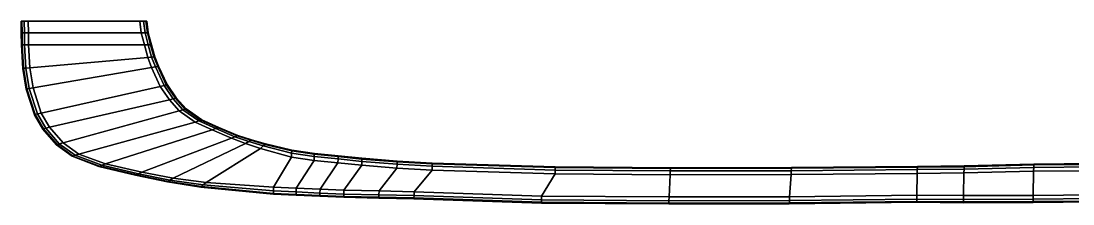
# Model space of a CAD drawing. Extents: x -151 to 151, y -26 to 0.
# Drawn here: x -151 to -1.4, y -25.9 to 0 of the extents above; entities that cross this region are included whole.
import ezdxf

# ---------------------------------------------------------------- set-up
doc = ezdxf.new("R2010")
doc.units = 0
doc.layers.add('METAL', color=28, linetype='CONTINUOUS')

msp = doc.modelspace()

# ---------------------------------------------------------------- meshes
at = {"layer": 'METAL'}
mesh = msp.add_polyface(dxfattribs=at)
corners = [(-133.46, -3.37, -6.49), (-132.99, -5.17, -6.49), (-149.76, -6.61, -6.5), (-149.93, -3.37, -6.5), (-150, 0, -6.5), (-134.12, 0, -6.49), (-133.9, -1.68, -6.49), (-149.96, -1.68, -6.5), (-132.44, -6.6, -6.49), (-149.29, -9.46, -6.5), (-134.12, 0, -6.49), (-150, 0, -6.5), (-150.56, 0, -6.39), (-150.89, 0, -6.05), (-151, 0, -5.5), (-133.12, 0, 5.47), (-151, 0, 5.48), (-150.89, 0, 6.03), (-150.56, 0, 6.37), (-150, 0, 6.48), (-134.12, 0, 6.47), (-133.57, 0, 6.36), (-133.23, 0, 6.03), (-133.57, 0, -6.38), (-133.23, 0, -6.05), (-133.12, 0, -5.49), (-150.93, -3.37, -5.5), (-150.76, -6.71, -5.5), (-150.76, -6.71, 5.48), (-150.93, -3.37, 5.48), (-151, 0, -5.5), (-150.96, -1.68, -5.5), (-150.96, -1.68, 5.48), (-151, 0, 5.48), (-132.9, -1.68, -5.49), (-133.12, 0, -5.49), (-133.12, 0, 5.47), (-132.9, -1.68, 5.47), (-132.46, -3.37, -5.49), (-132.46, -3.37, 5.47), (-133.46, -3.37, 6.47), (-149.93, -3.37, 6.48), (-149.76, -6.61, 6.48), (-132.99, -5.17, 6.47), (-150, 0, 6.48), (-149.96, -1.68, 6.48), (-133.9, -1.68, 6.47), (-134.12, 0, 6.47), (-149.29, -9.46, 6.48), (-132.44, -6.6, 6.47), (-150.49, -3.37, -6.39), (-150.32, -6.67, -6.39), (-132.57, -3.37, -6.05), (-131.99, -5.07, -5.49), (-132.11, -5.08, -6.05), (-150.56, 0, -6.39), (-150.51, -1.68, -6.39), (-133.23, 0, -6.05), (-133.02, -1.68, -6.05), (-149.83, -9.57, -6.39), (-150.32, -6.67, 6.37), (-150.49, -3.37, 6.37), (-133.02, -1.68, 6.03), (-133.23, 0, 6.03), (-150.51, -1.68, 6.37), (-150.56, 0, 6.37), (-132.57, -3.37, 6.03), (-149.83, -9.57, 6.37), (-150.82, -3.37, -6.05), (-150.49, -3.37, -6.39), (-150.32, -6.67, -6.39), (-150.65, -6.7, -6.05), (-150.82, -3.37, -6.05), (-150.65, -6.7, -6.05), (-132.91, -3.37, -6.38), (-132.57, -3.37, -6.05), (-132.11, -5.08, -6.05), (-132.44, -5.12, -6.38), (-132.91, -3.37, -6.38), (-132.44, -5.12, -6.38), (-150.89, 0, -6.05), (-150.56, 0, -6.39), (-150.51, -1.68, -6.39), (-150.85, -1.68, -6.05), (-150.89, 0, -6.05), (-150.85, -1.68, -6.05), (-133.57, 0, -6.38), (-133.23, 0, -6.05), (-133.02, -1.68, -6.05), (-133.35, -1.68, -6.38), (-133.57, 0, -6.38), (-133.35, -1.68, -6.38), (-131.9, -6.49, -6.38), (-132.44, -5.12, 6.36), (-132.11, -5.08, 6.03), (-132.57, -3.37, 6.03), (-132.91, -3.37, 6.36), (-132.44, -5.12, 6.36), (-132.91, -3.37, 6.36), (-150.65, -6.7, 6.03), (-150.32, -6.67, 6.37), (-150.49, -3.37, 6.37), (-150.82, -3.37, 6.03), (-150.65, -6.7, 6.03), (-150.82, -3.37, 6.03), (-133.35, -1.68, 6.36), (-133.02, -1.68, 6.03), (-133.23, 0, 6.03), (-133.57, 0, 6.36), (-133.35, -1.68, 6.36), (-133.57, 0, 6.36), (-150.85, -1.68, 6.03), (-150.51, -1.68, 6.37), (-150.56, 0, 6.37), (-150.89, 0, 6.03), (-150.85, -1.68, 6.03), (-150.89, 0, 6.03), (-131.9, -6.49, 6.36)]
mesh.append_faces([[corners[k] for k in face] for face in [(0, 1, 2, 3), (4, 5, 6, 7), (6, 0, 3, 7), (1, 8, 9, 2), (10, 11, 12, 13), (10, 13, 14, 15), (14, 16, 17, 18), (14, 18, 19, 15), (19, 20, 21, 22), (19, 22, 15, 15), (23, 10, 15, 24), (25, 24, 15, 15), (26, 27, 28, 29), (30, 31, 32, 33), (34, 35, 36, 37), (31, 26, 29, 32), (38, 34, 37, 39), (40, 41, 42, 43), (44, 45, 46, 47), (46, 45, 41, 40), (43, 42, 48, 49), (50, 3, 2, 51), (52, 38, 53, 54), (55, 4, 7, 56), (57, 35, 34, 58), (56, 7, 3, 50), (58, 34, 38, 52), (51, 2, 9, 59), (60, 42, 41, 61), (62, 37, 36, 63), (64, 45, 44, 65), (66, 39, 37, 62), (61, 41, 45, 64), (67, 48, 42, 60), (68, 69, 70, 71), (26, 72, 73, 27), (74, 75, 76, 77), (0, 78, 79, 1), (80, 81, 82, 83), (30, 84, 85, 31), (86, 87, 88, 89), (5, 90, 91, 6), (83, 82, 69, 68), (31, 85, 72, 26), (89, 88, 75, 74), (6, 91, 78, 0), (1, 79, 92, 8), (93, 94, 95, 96), (43, 97, 98, 40), (99, 100, 101, 102), (28, 103, 104, 29), (105, 106, 107, 108), (46, 109, 110, 47), (111, 112, 113, 114), (32, 115, 116, 33), (96, 95, 106, 105), (40, 98, 109, 46), (102, 101, 112, 111), (29, 104, 115, 32), (49, 117, 97, 43)]])
mesh = msp.add_polyface(dxfattribs=at)
corners = [(-123.82, -15.45, -6.49), (-121.08, -16.63, -6.49), (-133.8, -21.44, -6.49), (-138.99, -20.27, -6.5), (-119.08, -17.38, -6.49), (-116.97, -18.09, -6.49), (-124.66, -22.88, -6.49), (-129.35, -22.29, -6.49), (-128.95, -10.9, -5.49), (-130.23, -9.01, -5.49), (-130.23, -9.01, 5.47), (-128.95, -10.9, 5.47), (-131.99, -5.07, -5.49), (-132.46, -3.37, -5.49), (-132.46, -3.37, 5.47), (-131.99, -5.07, 5.47), (-131.46, -6.41, -5.49), (-131.46, -6.41, 5.47), (-123.82, -15.45, 6.47), (-138.99, -20.27, 6.48), (-133.8, -21.44, 6.48), (-121.08, -16.63, 6.47), (-119.08, -17.38, 6.47), (-129.35, -22.29, 6.48), (-124.66, -22.88, 6.47), (-116.97, -18.09, 6.47), (-127.54, -12.45, -5.49), (-127.54, -12.45, 5.47), (-125.31, -14.02, 5.47), (-125.31, -14.02, -5.49), (-125.41, -23.54, -5.49), (-125.41, -23.54, 5.47), (-130.19, -22.82, 5.48), (-130.19, -22.82, -5.49), (-122.89, -15.1, 5.47), (-122.89, -15.1, -5.49), (-132.11, -5.08, -6.05), (-131.57, -6.43, -6.05), (-130.34, -9.04, -6.05), (-129.05, -10.93, -6.05), (-127.65, -12.48, -6.05), (-125.41, -14.05, -6.05), (-129.82, -22.59, -6.38), (-125.08, -23.25, -6.38), (-134.31, -21.67, -6.38), (-122.99, -15.14, -6.05), (-132.11, -5.08, 6.03), (-132.57, -3.37, 6.03), (-131.57, -6.43, 6.03), (-130.34, -9.04, 6.03), (-129.05, -10.93, 6.03), (-127.65, -12.48, 6.03), (-125.41, -14.05, 6.03), (-125.08, -23.25, 6.36), (-129.82, -22.59, 6.36), (-134.31, -21.67, 6.37), (-122.99, -15.14, 6.03), (-132.44, -5.12, -6.38), (-132.11, -5.08, -6.05), (-131.57, -6.43, -6.05), (-131.9, -6.49, -6.38), (-130.34, -9.04, -6.05), (-130.66, -9.12, -6.38), (-132.44, -6.6, -6.49), (-131.9, -6.49, -6.38), (-130.66, -9.12, -6.38), (-131.2, -9.26, -6.49), (-129.05, -10.93, -6.05), (-129.38, -11.01, -6.38), (-129.38, -11.01, -6.38), (-129.91, -11.16, -6.49), (-127.65, -12.48, -6.05), (-127.97, -12.58, -6.38), (-127.97, -12.58, -6.38), (-128.5, -12.75, -6.49), (-125.41, -14.05, -6.05), (-125.73, -14.15, -6.38), (-125.73, -14.15, -6.38), (-126.26, -14.33, -6.49), (-123.3, -15.26, -6.38), (-120.58, -16.4, -6.38), (-130.1, -22.77, -6.05), (-129.82, -22.59, -6.38), (-125.08, -23.25, -6.38), (-125.33, -23.47, -6.05), (-130.1, -22.77, -6.05), (-125.33, -23.47, -6.05), (-134.61, -21.81, -6.05), (-134.31, -21.67, -6.38), (-122.99, -15.14, -6.05), (-123.3, -15.26, -6.38), (-131.9, -6.49, 6.36), (-131.57, -6.43, 6.03), (-132.11, -5.08, 6.03), (-132.44, -5.12, 6.36), (-130.66, -9.12, 6.36), (-130.34, -9.04, 6.03), (-131.2, -9.26, 6.47), (-130.66, -9.12, 6.36), (-131.9, -6.49, 6.36), (-132.44, -6.6, 6.47), (-129.38, -11.01, 6.36), (-129.05, -10.93, 6.03), (-129.91, -11.16, 6.47), (-129.38, -11.01, 6.36), (-127.97, -12.58, 6.36), (-127.65, -12.48, 6.03), (-128.5, -12.75, 6.47), (-127.97, -12.58, 6.36), (-125.73, -14.15, 6.36), (-125.41, -14.05, 6.03), (-126.26, -14.33, 6.47), (-125.73, -14.15, 6.36), (-125.33, -23.47, 6.03), (-125.08, -23.25, 6.36), (-129.82, -22.59, 6.36), (-130.1, -22.77, 6.03), (-125.33, -23.47, 6.03), (-130.1, -22.77, 6.03), (-134.31, -21.67, 6.37), (-134.61, -21.81, 6.03), (-123.3, -15.26, 6.36), (-122.99, -15.14, 6.03), (-123.3, -15.26, 6.36)]
mesh.append_faces([[corners[k] for k in face] for face in [(0, 1, 2, 3), (4, 5, 6, 7), (1, 4, 7, 2), (8, 9, 10, 11), (12, 13, 14, 15), (16, 17, 10, 9), (18, 19, 20, 21), (22, 23, 24, 25), (21, 20, 23, 22), (16, 12, 15, 17), (26, 27, 28, 29), (26, 8, 11, 27), (30, 31, 32, 33), (29, 28, 34, 35), (36, 12, 16, 37), (37, 16, 9, 38), (38, 9, 8, 39), (39, 8, 26, 40), (40, 26, 29, 41), (42, 7, 6, 43), (44, 2, 7, 42), (41, 29, 35, 45), (46, 15, 14, 47), (48, 17, 15, 46), (49, 10, 17, 48), (50, 11, 10, 49), (51, 27, 11, 50), (52, 28, 27, 51), (53, 24, 23, 54), (54, 23, 20, 55), (56, 34, 28, 52), (57, 58, 59, 60), (60, 59, 61, 62), (63, 64, 65, 66), (62, 61, 67, 68), (66, 65, 69, 70), (68, 67, 71, 72), (70, 69, 73, 74), (72, 71, 75, 76), (74, 73, 77, 78), (0, 79, 80, 1), (81, 82, 83, 84), (33, 85, 86, 30), (87, 88, 82, 81), (76, 75, 89, 90), (78, 77, 79, 0), (91, 92, 93, 94), (95, 96, 92, 91), (97, 98, 99, 100), (101, 102, 96, 95), (103, 104, 98, 97), (105, 106, 102, 101), (107, 108, 104, 103), (109, 110, 106, 105), (111, 112, 108, 107), (113, 114, 115, 116), (31, 117, 118, 32), (116, 115, 119, 120), (121, 122, 110, 109), (18, 123, 112, 111)]])
mesh = msp.add_polyface(dxfattribs=at)
corners = [(-132.44, -6.6, -6.49), (-131.2, -9.26, -6.49), (-148.13, -13.04, -6.5), (-149.29, -9.46, -6.5), (-129.91, -11.16, -6.49), (-146.94, -15.07, -6.5), (-128.5, -12.75, -6.49), (-145.03, -17.25, -6.5), (-126.26, -14.33, -6.49), (-142.78, -18.86, -6.5), (-123.82, -15.45, -6.49), (-138.99, -20.27, -6.5), (-150.27, -9.65, -5.5), (-149.1, -13.29, -5.5), (-149.1, -13.29, 5.48), (-150.27, -9.65, 5.48), (-147.91, -15.33, -5.5), (-147.91, -15.33, 5.48), (-145.98, -17.55, -5.5), (-143.73, -19.17, -5.5), (-143.73, -19.17, 5.48), (-145.98, -17.55, 5.48), (-134.71, -21.86, -5.49), (-130.19, -22.82, -5.49), (-130.19, -22.82, 5.48), (-134.71, -21.86, 5.48), (-132.44, -6.6, 6.47), (-149.29, -9.46, 6.48), (-148.13, -13.04, 6.48), (-131.2, -9.26, 6.47), (-146.94, -15.07, 6.48), (-129.91, -11.16, 6.47), (-145.03, -17.25, 6.48), (-128.5, -12.75, 6.47), (-142.78, -18.86, 6.48), (-126.26, -14.33, 6.47), (-138.99, -20.27, 6.48), (-123.82, -15.45, 6.47), (-150.76, -6.71, 5.48), (-150.76, -6.71, -5.5), (-139.92, -20.62, 5.48), (-139.92, -20.62, -5.5), (-149.83, -9.57, -6.39), (-148.67, -13.18, -6.39), (-147.48, -15.21, -6.39), (-145.56, -17.42, -6.39), (-143.31, -19.04, -6.39), (-139.51, -20.46, -6.38), (-133.8, -21.44, -6.49), (-134.31, -21.67, -6.38), (-148.67, -13.18, 6.37), (-149.83, -9.57, 6.37), (-147.48, -15.21, 6.37), (-145.56, -17.42, 6.37), (-143.31, -19.04, 6.37), (-134.31, -21.67, 6.37), (-133.8, -21.44, 6.48), (-139.51, -20.46, 6.37), (-150.65, -6.7, -6.05), (-150.32, -6.67, -6.39), (-149.83, -9.57, -6.39), (-150.16, -9.63, -6.06), (-150.65, -6.7, -6.05), (-150.16, -9.63, -6.06), (-148.67, -13.18, -6.39), (-148.99, -13.27, -6.05), (-148.99, -13.27, -6.05), (-147.48, -15.21, -6.39), (-147.8, -15.3, -6.05), (-147.8, -15.3, -6.05), (-145.56, -17.42, -6.39), (-145.88, -17.52, -6.05), (-145.88, -17.52, -6.05), (-143.31, -19.04, -6.39), (-143.63, -19.14, -6.05), (-143.63, -19.14, -6.05), (-139.82, -20.58, -6.05), (-139.51, -20.46, -6.38), (-134.31, -21.67, -6.38), (-134.61, -21.81, -6.05), (-130.1, -22.77, -6.05), (-150.16, -9.63, 6.04), (-149.83, -9.57, 6.37), (-150.32, -6.67, 6.37), (-150.65, -6.7, 6.03), (-150.16, -9.63, 6.04), (-150.65, -6.7, 6.03), (-148.99, -13.27, 6.04), (-148.67, -13.18, 6.37), (-148.99, -13.27, 6.04), (-147.8, -15.3, 6.04), (-147.48, -15.21, 6.37), (-147.8, -15.3, 6.04), (-145.88, -17.52, 6.03), (-145.56, -17.42, 6.37), (-145.88, -17.52, 6.03), (-143.63, -19.14, 6.03), (-143.31, -19.04, 6.37), (-143.63, -19.14, 6.03), (-134.61, -21.81, 6.03), (-134.31, -21.67, 6.37), (-139.51, -20.46, 6.37), (-139.82, -20.58, 6.03), (-130.1, -22.77, 6.03)]
mesh.append_faces([[corners[k] for k in face] for face in [(0, 1, 2, 3), (2, 1, 4, 5), (4, 6, 7, 5), (6, 8, 9, 7), (8, 10, 11, 9), (12, 13, 14, 15), (13, 16, 17, 14), (18, 19, 20, 21), (22, 23, 24, 25), (26, 27, 28, 29), (28, 30, 31, 29), (31, 30, 32, 33), (33, 32, 34, 35), (35, 34, 36, 37), (12, 15, 38, 39), (18, 21, 17, 16), (22, 25, 40, 41), (41, 40, 20, 19), (42, 3, 2, 43), (43, 2, 5, 44), (44, 5, 7, 45), (45, 7, 9, 46), (47, 11, 48, 49), (46, 9, 11, 47), (50, 28, 27, 51), (52, 30, 28, 50), (53, 32, 30, 52), (54, 34, 32, 53), (55, 56, 36, 57), (57, 36, 34, 54), (58, 59, 60, 61), (39, 62, 63, 12), (61, 60, 64, 65), (12, 63, 66, 13), (65, 64, 67, 68), (13, 66, 69, 16), (68, 67, 70, 71), (16, 69, 72, 18), (71, 70, 73, 74), (18, 72, 75, 19), (76, 77, 78, 79), (41, 76, 79, 22), (22, 79, 80, 23), (74, 73, 77, 76), (19, 75, 76, 41), (81, 82, 83, 84), (15, 85, 86, 38), (87, 88, 82, 81), (14, 89, 85, 15), (90, 91, 88, 87), (17, 92, 89, 14), (93, 94, 91, 90), (21, 95, 92, 17), (96, 97, 94, 93), (20, 98, 95, 21), (99, 100, 101, 102), (25, 99, 102, 40), (24, 103, 99, 25), (102, 101, 97, 96), (40, 102, 98, 20)]])
mesh = msp.add_polyface(dxfattribs=at)
corners = [(-116.97, -18.09, -6.49), (-112.53, -19.3, -6.49), (-115.09, -23.55, -6.49), (-124.66, -22.88, -6.49), (-109.32, -19.77, -6.49), (-111.87, -23.69, -6.49), (-122.89, -15.1, -5.49), (-122.89, -15.1, 5.47), (-120.18, -16.21, 5.47), (-120.18, -16.21, -5.49), (-116.22, -17.42, -5.49), (-118.23, -16.85, -5.49), (-118.23, -16.85, 5.47), (-116.22, -17.42, 5.47), (-125.41, -23.54, -5.49), (-115.11, -24.55, -5.49), (-115.11, -24.55, 5.47), (-125.41, -23.54, 5.47), (-111.89, -24.69, -5.49), (-111.89, -24.69, 5.47), (-112.51, -18.3, -5.49), (-112.51, -18.3, 5.47), (-116.97, -18.09, 6.47), (-124.66, -22.88, 6.47), (-115.09, -23.55, 6.47), (-112.53, -19.3, 6.47), (-111.87, -23.69, 6.47), (-109.32, -19.77, 6.47), (-108.48, -23.84, 6.47), (-105.93, -20.12, 6.47), (-109.29, -18.77, -5.49), (-109.29, -18.77, 5.47), (-108.5, -24.84, -5.49), (-108.5, -24.84, 5.47), (-122.99, -15.14, -6.05), (-120.28, -16.26, -6.05), (-118.32, -16.91, -6.05), (-116.3, -17.5, -6.05), (-125.08, -23.25, -6.38), (-115.1, -24.1, -6.38), (-112.51, -18.41, -6.05), (-111.88, -24.24, -6.38), (-109.3, -18.88, -6.04), (-108.48, -23.84, -6.49), (-108.49, -24.4, -6.38), (-120.28, -16.26, 6.03), (-122.99, -15.14, 6.03), (-116.3, -17.5, 6.03), (-118.32, -16.91, 6.03), (-112.51, -18.41, 6.03), (-115.1, -24.1, 6.36), (-125.08, -23.25, 6.36), (-109.3, -18.88, 6.03), (-111.88, -24.24, 6.36), (-108.49, -24.4, 6.36), (-123.3, -15.26, -6.38), (-122.99, -15.14, -6.05), (-120.28, -16.26, -6.05), (-120.58, -16.4, -6.38), (-118.61, -17.09, -6.38), (-118.32, -16.91, -6.05), (-116.3, -17.5, -6.05), (-116.55, -17.72, -6.38), (-119.08, -17.38, -6.49), (-118.61, -17.09, -6.38), (-116.55, -17.72, -6.38), (-121.08, -16.63, -6.49), (-120.58, -16.4, -6.38), (-125.33, -23.47, -6.05), (-125.08, -23.25, -6.38), (-115.1, -24.1, -6.38), (-115.11, -24.44, -6.05), (-125.33, -23.47, -6.05), (-115.11, -24.44, -6.05), (-112.51, -18.41, -6.05), (-112.52, -18.74, -6.38), (-112.52, -18.74, -6.38), (-111.88, -24.24, -6.38), (-111.89, -24.58, -6.04), (-111.89, -24.58, -6.04), (-109.3, -18.88, -6.04), (-109.3, -19.21, -6.38), (-109.3, -19.21, -6.38), (-108.49, -24.4, -6.38), (-108.5, -24.73, -6.04), (-108.5, -24.73, -6.04), (-120.58, -16.4, 6.36), (-120.28, -16.26, 6.03), (-122.99, -15.14, 6.03), (-123.3, -15.26, 6.36), (-121.08, -16.63, 6.47), (-120.58, -16.4, 6.36), (-123.3, -15.26, 6.36), (-123.82, -15.45, 6.47), (-116.55, -17.72, 6.36), (-116.3, -17.5, 6.03), (-118.32, -16.91, 6.03), (-118.61, -17.09, 6.36), (-116.55, -17.72, 6.36), (-118.61, -17.09, 6.36), (-119.08, -17.38, 6.47), (-112.52, -18.74, 6.36), (-112.51, -18.41, 6.03), (-112.52, -18.74, 6.36), (-115.11, -24.44, 6.03), (-115.1, -24.1, 6.36), (-125.08, -23.25, 6.36), (-125.33, -23.47, 6.03), (-115.11, -24.44, 6.03), (-125.33, -23.47, 6.03), (-109.3, -19.21, 6.36), (-109.3, -18.88, 6.03), (-109.3, -19.21, 6.36), (-111.89, -24.58, 6.03), (-111.88, -24.24, 6.36), (-111.89, -24.58, 6.03), (-108.5, -24.73, 6.03), (-108.49, -24.4, 6.36), (-108.5, -24.73, 6.03)]
mesh.append_faces([[corners[k] for k in face] for face in [(0, 1, 2, 3), (2, 1, 4, 5), (6, 7, 8, 9), (10, 11, 12, 13), (11, 9, 8, 12), (14, 15, 16, 17), (15, 18, 19, 16), (20, 10, 13, 21), (22, 23, 24, 25), (24, 26, 27, 25), (26, 28, 29, 27), (30, 20, 21, 31), (32, 33, 19, 18), (34, 6, 9, 35), (36, 11, 10, 37), (35, 9, 11, 36), (38, 3, 2, 39), (37, 10, 20, 40), (39, 2, 5, 41), (40, 20, 30, 42), (41, 5, 43, 44), (45, 8, 7, 46), (47, 13, 12, 48), (48, 12, 8, 45), (49, 21, 13, 47), (50, 24, 23, 51), (52, 31, 21, 49), (53, 26, 24, 50), (54, 28, 26, 53), (55, 56, 57, 58), (59, 60, 61, 62), (63, 64, 65, 0), (58, 57, 60, 59), (66, 67, 64, 63), (68, 69, 70, 71), (14, 72, 73, 15), (62, 61, 74, 75), (0, 65, 76, 1), (71, 70, 77, 78), (15, 73, 79, 18), (75, 74, 80, 81), (1, 76, 82, 4), (78, 77, 83, 84), (18, 79, 85, 32), (86, 87, 88, 89), (90, 91, 92, 93), (94, 95, 96, 97), (22, 98, 99, 100), (97, 96, 87, 86), (100, 99, 91, 90), (101, 102, 95, 94), (25, 103, 98, 22), (104, 105, 106, 107), (16, 108, 109, 17), (110, 111, 102, 101), (27, 112, 103, 25), (113, 114, 105, 104), (19, 115, 108, 16), (116, 117, 114, 113), (33, 118, 115, 19)]])
mesh = msp.add_polyface(dxfattribs=at)
corners = [(-111.87, -23.69, -6.49), (-109.32, -19.77, -6.49), (-105.93, -20.12, -6.49), (-108.48, -23.84, -6.49), (-102.54, -20.45, -6.49), (-105.09, -24, -6.49), (-97.55, -20.86, -6.49), (-100.09, -24.1, -6.49), (-95.1, -24.21, -6.49), (-92.55, -21.14, -6.49), (-97.52, -19.86, 5.47), (-92.53, -20.14, 5.47), (-92.53, -20.14, -5.49), (-97.52, -19.86, -5.49), (-105.11, -25, -5.49), (-100.12, -25.1, -5.49), (-100.12, -25.1, 5.47), (-105.11, -25, 5.47), (-102.52, -19.46, -5.49), (-102.52, -19.46, 5.47), (-95.12, -25.21, -5.49), (-95.12, -25.21, 5.47), (-109.29, -18.77, -5.49), (-109.29, -18.77, 5.47), (-105.9, -19.12, 5.47), (-105.9, -19.12, -5.49), (-108.48, -23.84, 6.47), (-105.09, -24, 6.47), (-102.54, -20.45, 6.47), (-105.93, -20.12, 6.47), (-100.09, -24.1, 6.47), (-97.55, -20.86, 6.47), (-95.1, -24.21, 6.47), (-92.55, -21.14, 6.47), (-108.5, -24.84, 5.47), (-108.5, -24.84, -5.49), (-109.3, -18.88, -6.04), (-105.91, -19.23, -6.04), (-108.49, -24.4, -6.38), (-105.1, -24.56, -6.38), (-102.52, -19.57, -6.04), (-100.11, -24.66, -6.38), (-97.52, -19.97, -6.04), (-95.11, -24.76, -6.38), (-92.53, -20.26, -6.04), (-105.91, -19.23, 6.03), (-109.3, -18.88, 6.03), (-102.52, -19.57, 6.03), (-105.1, -24.56, 6.36), (-108.49, -24.4, 6.36), (-97.52, -19.97, 6.03), (-100.11, -24.66, 6.36), (-92.53, -20.26, 6.03), (-95.11, -24.76, 6.36), (-109.3, -19.21, -6.38), (-109.3, -18.88, -6.04), (-105.91, -19.23, -6.04), (-105.91, -19.56, -6.38), (-109.3, -19.21, -6.38), (-105.91, -19.56, -6.38), (-108.5, -24.73, -6.04), (-108.49, -24.4, -6.38), (-105.1, -24.56, -6.38), (-105.11, -24.89, -6.04), (-108.5, -24.73, -6.04), (-105.11, -24.89, -6.04), (-102.52, -19.57, -6.04), (-102.53, -19.9, -6.38), (-102.53, -19.9, -6.38), (-100.11, -24.66, -6.38), (-100.12, -24.99, -6.04), (-100.12, -24.99, -6.04), (-97.52, -19.97, -6.04), (-97.53, -20.3, -6.38), (-97.53, -20.3, -6.38), (-95.11, -24.76, -6.38), (-95.12, -25.09, -6.04), (-95.12, -25.09, -6.04), (-92.53, -20.26, -6.04), (-92.54, -20.59, -6.38), (-92.54, -20.59, -6.38), (-105.91, -19.56, 6.36), (-105.91, -19.23, 6.03), (-109.3, -18.88, 6.03), (-109.3, -19.21, 6.36), (-105.91, -19.56, 6.36), (-109.3, -19.21, 6.36), (-109.32, -19.77, 6.47), (-102.53, -19.9, 6.36), (-102.52, -19.57, 6.03), (-102.53, -19.9, 6.36), (-105.11, -24.89, 6.03), (-105.1, -24.56, 6.36), (-108.49, -24.4, 6.36), (-108.5, -24.73, 6.03), (-105.11, -24.89, 6.03), (-108.5, -24.73, 6.03), (-97.53, -20.3, 6.36), (-97.52, -19.97, 6.03), (-97.53, -20.3, 6.36), (-100.12, -24.99, 6.03), (-100.11, -24.66, 6.36), (-100.12, -24.99, 6.03), (-92.54, -20.59, 6.36), (-92.53, -20.26, 6.03), (-92.54, -20.59, 6.36), (-95.12, -25.09, 6.03), (-95.11, -24.76, 6.36), (-95.12, -25.09, 6.03), (-77, -25.82, -5.49), (-77, -25.82, 5.47), (-76.99, -25.37, -6.38), (-77, -25.7, -6.04), (-77, -25.7, -6.04), (-77, -25.7, 6.03)]
mesh.append_faces([[corners[k] for k in face] for face in [(0, 1, 2, 3), (3, 2, 4, 5), (5, 4, 6, 7), (8, 7, 6, 9), (10, 11, 12, 13), (14, 15, 16, 17), (18, 19, 10, 13), (15, 20, 21, 16), (22, 23, 24, 25), (26, 27, 28, 29), (27, 30, 31, 28), (32, 33, 31, 30), (14, 17, 34, 35), (18, 25, 24, 19), (36, 22, 25, 37), (38, 3, 5, 39), (37, 25, 18, 40), (39, 5, 7, 41), (40, 18, 13, 42), (41, 7, 8, 43), (42, 13, 12, 44), (45, 24, 23, 46), (47, 19, 24, 45), (48, 27, 26, 49), (50, 10, 19, 47), (51, 30, 27, 48), (52, 11, 10, 50), (53, 32, 30, 51), (54, 55, 56, 57), (1, 58, 59, 2), (60, 61, 62, 63), (35, 64, 65, 14), (57, 56, 66, 67), (2, 59, 68, 4), (63, 62, 69, 70), (14, 65, 71, 15), (67, 66, 72, 73), (4, 68, 74, 6), (70, 69, 75, 76), (15, 71, 77, 20), (73, 72, 78, 79), (6, 74, 80, 9), (81, 82, 83, 84), (29, 85, 86, 87), (88, 89, 82, 81), (28, 90, 85, 29), (91, 92, 93, 94), (17, 95, 96, 34), (97, 98, 89, 88), (31, 99, 90, 28), (100, 101, 92, 91), (16, 102, 95, 17), (103, 104, 98, 97), (33, 105, 99, 31), (106, 107, 101, 100), (21, 108, 102, 16), (21, 20, 109, 110), (76, 75, 111, 112), (20, 77, 113, 109), (108, 21, 110, 114)]])
mesh = msp.add_polyface(dxfattribs=at)
corners = [(-75.05, -21.68, -6.49), (-58.69, -21.8, -6.49), (-58.85, -24.94, -6.49), (-76.97, -24.82, -6.49), (-58.87, -25.94, -5.49), (-58.87, -25.94, 5.47), (-77, -25.82, 5.47), (-77, -25.82, -5.49), (-58.85, -24.94, 6.47), (-58.69, -21.8, 6.47), (-75.05, -21.68, 6.47), (-76.97, -24.82, 6.47), (-58.66, -20.8, -5.49), (-58.66, -20.8, 5.47), (-41.45, -20.77, 5.47), (-41.45, -20.77, -5.49), (-58.86, -25.49, -6.38), (-41.72, -24.91, -6.49), (-41.73, -25.47, -6.38), (-58.66, -20.91, -6.04), (-41.45, -20.88, -6.04), (-58.66, -20.91, 6.03), (-75.02, -20.68, 5.47), (-75.03, -20.79, 6.03), (-58.86, -25.49, 6.36), (-76.99, -25.37, 6.36), (-58.87, -25.83, -6.04), (-58.86, -25.49, -6.38), (-41.73, -25.47, -6.38), (-41.74, -25.8, -6.04), (-58.87, -25.83, -6.04), (-41.74, -25.8, -6.04), (-41.75, -25.91, -5.49), (-58.67, -21.24, -6.38), (-58.66, -20.91, -6.04), (-41.45, -20.88, -6.04), (-41.46, -21.22, -6.38), (-58.67, -21.24, -6.38), (-41.46, -21.22, -6.38), (-41.47, -21.77, -6.49), (-58.67, -21.24, 6.36), (-58.66, -20.91, 6.03), (-75.03, -20.79, 6.03), (-75.03, -21.13, 6.36), (-58.67, -21.24, 6.36), (-75.03, -21.13, 6.36), (-58.87, -25.83, 6.03), (-58.86, -25.49, 6.36), (-76.99, -25.37, 6.36), (-77, -25.7, 6.03), (-58.87, -25.83, 6.03), (-77, -25.7, 6.03), (-23.55, -21.62, -6.49), (-23.59, -24.69, -6.49), (-95.1, -24.21, -6.49), (-92.55, -21.14, -6.49), (-23.62, -25.69, -5.49), (-23.62, -25.69, 5.47), (-41.75, -25.91, 5.47), (-23.59, -24.69, 6.47), (-23.55, -21.62, 6.47), (-41.47, -21.77, 6.47), (-41.72, -24.91, 6.47), (-92.55, -21.14, 6.47), (-95.1, -24.21, 6.47), (-92.53, -20.14, -5.49), (-92.53, -20.14, 5.47), (-75.02, -20.68, -5.49), (-23.52, -20.62, 5.47), (-23.52, -20.62, -5.49), (-95.11, -24.76, -6.38), (-76.99, -25.37, -6.38), (-23.61, -25.24, -6.38), (-92.53, -20.26, -6.04), (-75.03, -20.79, -6.04), (-23.53, -20.73, -6.04), (-23.53, -20.73, 6.03), (-41.45, -20.88, 6.03), (-92.53, -20.26, 6.03), (-23.61, -25.24, 6.36), (-41.73, -25.47, 6.36), (-95.11, -24.76, 6.36), (-77, -25.7, -6.04), (-76.99, -25.37, -6.38), (-23.61, -25.24, -6.38), (-23.62, -25.58, -6.04), (-77, -25.7, -6.04), (-23.62, -25.58, -6.04), (-92.54, -20.59, -6.38), (-92.53, -20.26, -6.04), (-75.03, -20.79, -6.04), (-75.03, -21.13, -6.38), (-23.53, -20.73, -6.04), (-23.54, -21.07, -6.38), (-92.54, -20.59, -6.38), (-75.03, -21.13, -6.38), (-23.54, -21.07, -6.38), (-23.54, -21.07, 6.36), (-23.53, -20.73, 6.03), (-41.45, -20.88, 6.03), (-41.46, -21.22, 6.36), (-92.53, -20.26, 6.03), (-92.54, -20.59, 6.36), (-23.54, -21.07, 6.36), (-41.46, -21.22, 6.36), (-92.54, -20.59, 6.36), (-23.62, -25.58, 6.03), (-23.61, -25.24, 6.36), (-41.73, -25.47, 6.36), (-41.74, -25.8, 6.03), (-95.11, -24.76, 6.36), (-95.12, -25.09, 6.03), (-23.62, -25.58, 6.03), (-41.74, -25.8, 6.03)]
mesh.append_faces([[corners[k] for k in face] for face in [(0, 1, 2, 3), (4, 5, 6, 7), (8, 9, 10, 11), (12, 13, 14, 15), (16, 2, 17, 18), (19, 12, 15, 20), (21, 13, 22, 23), (24, 8, 11, 25), (26, 27, 28, 29), (4, 30, 31, 32), (33, 34, 35, 36), (1, 37, 38, 39), (40, 41, 42, 43), (9, 44, 45, 10), (46, 47, 48, 49), (5, 50, 51, 6), (39, 52, 53, 17), (1, 39, 17, 2), (3, 54, 55, 0), (56, 57, 58, 32), (32, 58, 5, 4), (59, 60, 61, 62), (62, 61, 9, 8), (63, 64, 11, 10), (65, 66, 22, 67), (67, 22, 13, 12), (68, 69, 15, 14), (70, 54, 3, 71), (71, 3, 2, 16), (53, 72, 18, 17), (73, 65, 67, 74), (74, 67, 12, 19), (69, 75, 20, 15), (76, 68, 14, 77), (77, 14, 13, 21), (66, 78, 23, 22), (79, 59, 62, 80), (80, 62, 8, 24), (64, 81, 25, 11), (82, 83, 27, 26), (84, 85, 29, 28), (7, 86, 30, 4), (87, 56, 32, 31), (88, 89, 90, 91), (91, 90, 34, 33), (92, 93, 36, 35), (55, 94, 95, 0), (0, 95, 37, 1), (96, 52, 39, 38), (97, 98, 99, 100), (100, 99, 41, 40), (101, 102, 43, 42), (60, 103, 104, 61), (61, 104, 44, 9), (105, 63, 10, 45), (106, 107, 108, 109), (109, 108, 47, 46), (110, 111, 49, 48), (57, 112, 113, 58), (58, 113, 50, 5)]])
mesh = msp.add_polyface(dxfattribs=at)
corners = [(-23.55, -21.62, -6.49), (-16.91, -21.55, -6.49), (-16.96, -24.76, -6.49), (-23.59, -24.69, -6.49), (-7, -21.3, -6.26), (-7.06, -24.72, -6.26), (1.6, -21.22, -6.11), (1.54, -24.64, -6.11), (9.52, -21.1, -5.97), (9.47, -24.4, -5.97), (-6.98, -20.3, -5.26), (-6.98, -20.3, 5.24), (1.63, -20.22, 5.09), (1.63, -20.22, -5.11), (-23.55, -21.62, 6.47), (-23.59, -24.69, 6.47), (-16.96, -24.76, 6.47), (-16.91, -21.55, 6.47), (-7.06, -24.72, 6.24), (-7, -21.3, 6.24), (1.54, -24.64, 6.09), (1.6, -21.22, 6.09), (9.47, -24.4, 5.95), (9.52, -21.1, 5.95), (-16.99, -25.76, -5.49), (-16.99, -25.76, 5.47), (-23.62, -25.69, 5.47), (-23.62, -25.69, -5.49), (-7.09, -25.72, -5.26), (-7.09, -25.72, 5.24), (1.52, -25.64, -5.11), (1.52, -25.64, 5.09), (9.45, -25.4, -4.97), (9.45, -25.4, 4.95), (-16.88, -20.55, -5.49), (-16.88, -20.55, 5.47), (-23.52, -20.62, -5.49), (-23.52, -20.62, 5.47), (-23.61, -25.24, -6.38), (-16.98, -25.32, -6.38), (-23.53, -20.73, -6.04), (-16.88, -20.66, -6.04), (-7.08, -25.28, -6.14), (-6.98, -20.41, -5.81), (1.53, -25.19, -6), (1.62, -20.33, -5.67), (9.46, -24.95, -5.86), (-16.88, -20.66, 6.03), (-23.53, -20.73, 6.03), (-16.98, -25.32, 6.36), (-23.61, -25.24, 6.36), (-6.98, -20.41, 5.79), (-7.08, -25.28, 6.13), (1.62, -20.33, 5.65), (1.53, -25.19, 5.98), (9.46, -24.95, 5.84), (-23.62, -25.58, -6.04), (-23.61, -25.24, -6.38), (-16.98, -25.32, -6.38), (-16.99, -25.65, -6.04), (-23.62, -25.58, -6.04), (-16.99, -25.65, -6.04), (-23.54, -21.07, -6.38), (-23.53, -20.73, -6.04), (-16.88, -20.66, -6.04), (-16.89, -20.99, -6.38), (-23.54, -21.07, -6.38), (-16.89, -20.99, -6.38), (-7.08, -25.28, -6.14), (-7.09, -25.61, -5.81), (-7.09, -25.61, -5.81), (-6.98, -20.41, -5.81), (-6.99, -20.75, -6.14), (-6.99, -20.75, -6.14), (1.53, -25.19, -6), (1.52, -25.53, -5.67), (1.52, -25.53, -5.67), (1.62, -20.33, -5.67), (1.61, -20.66, -6), (1.61, -20.66, -6), (9.46, -24.95, -5.86), (9.45, -25.29, -5.52), (9.45, -25.29, -5.52), (9.55, -20.21, -5.52), (9.54, -20.54, -5.86), (9.54, -20.54, -5.86), (-16.89, -20.99, 6.36), (-16.88, -20.66, 6.03), (-23.53, -20.73, 6.03), (-23.54, -21.07, 6.36), (-16.89, -20.99, 6.36), (-23.54, -21.07, 6.36), (-16.99, -25.65, 6.03), (-16.98, -25.32, 6.36), (-23.61, -25.24, 6.36), (-23.62, -25.58, 6.03), (-16.99, -25.65, 6.03), (-23.62, -25.58, 6.03), (-6.99, -20.75, 6.13), (-6.98, -20.41, 5.79), (-6.99, -20.75, 6.13), (-7.09, -25.61, 5.79), (-7.08, -25.28, 6.13), (-7.09, -25.61, 5.79), (1.61, -20.66, 5.98), (1.62, -20.33, 5.65), (1.61, -20.66, 5.98), (1.52, -25.53, 5.65), (1.53, -25.19, 5.98), (1.52, -25.53, 5.65), (9.54, -20.54, 5.84), (9.45, -25.29, 5.5), (9.46, -24.95, 5.84), (9.45, -25.29, 5.5)]
mesh.append_faces([[corners[k] for k in face] for face in [(0, 1, 2, 3), (1, 4, 5, 2), (4, 6, 7, 5), (6, 8, 9, 7), (10, 11, 12, 13), (14, 15, 16, 17), (17, 16, 18, 19), (19, 18, 20, 21), (21, 20, 22, 23), (24, 25, 26, 27), (24, 28, 29, 25), (28, 30, 31, 29), (30, 32, 33, 31), (34, 35, 11, 10), (36, 37, 35, 34), (38, 3, 2, 39), (40, 36, 34, 41), (39, 2, 5, 42), (41, 34, 10, 43), (42, 5, 7, 44), (43, 10, 13, 45), (44, 7, 9, 46), (47, 35, 37, 48), (49, 16, 15, 50), (51, 11, 35, 47), (52, 18, 16, 49), (53, 12, 11, 51), (54, 20, 18, 52), (55, 22, 20, 54), (56, 57, 58, 59), (27, 60, 61, 24), (62, 63, 64, 65), (0, 66, 67, 1), (59, 58, 68, 69), (24, 61, 70, 28), (65, 64, 71, 72), (1, 67, 73, 4), (69, 68, 74, 75), (28, 70, 76, 30), (72, 71, 77, 78), (4, 73, 79, 6), (75, 74, 80, 81), (30, 76, 82, 32), (78, 77, 83, 84), (6, 79, 85, 8), (86, 87, 88, 89), (17, 90, 91, 14), (92, 93, 94, 95), (25, 96, 97, 26), (98, 99, 87, 86), (19, 100, 90, 17), (101, 102, 93, 92), (29, 103, 96, 25), (104, 105, 99, 98), (21, 106, 100, 19), (107, 108, 102, 101), (31, 109, 103, 29), (23, 110, 106, 21), (111, 112, 108, 107), (33, 113, 109, 31)]])

doc.saveas('drawing.dxf')
